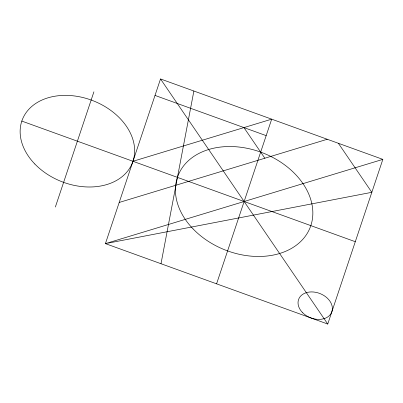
<?xml version="1.0" encoding="UTF-8"?>
<svg xmlns="http://www.w3.org/2000/svg" width="403" height="403" viewBox="0 0 403 403"><rect width="100%" height="100%" fill="white"/><g stroke="black" fill="none" stroke-linecap="round" stroke-linejoin="round"><path stroke-width="0.6" d="M160.999 263.728L193.873 91.023M55.347 207.051L93.919 91.788M160.525 78.958L105.42 243.624L327.745 324.042L382.85 159.376L160.525 78.958L327.745 324.042M216.582 283.833L271.687 119.167L132.97 161.291M119.197 202.457L327.266 139.272M382.85 159.376L105.42 243.624L371.828 192.312L338.384 143.292M155.014 95.425L266.176 135.635M21.807 121.081L355.3 241.709M243.946 127.595L264.847 158.228M34.829 164.011A59.125 43.383 21.5 0 0 131.846 164.177A59.125 43.383 21.5 0 0 65.498 95.375A59.125 43.383 21.5 0 0 34.829 164.011M193.057 228.889A70.953 52.058 21.5 0 0 309.484 229.085A70.953 52.058 21.5 0 0 229.861 146.526A70.953 52.058 21.5 0 0 193.057 228.889M302.436 312.506A17.737 13.017 21.5 0 0 331.543 312.557A17.737 13.017 21.5 0 0 311.635 291.913A17.737 13.017 21.5 0 0 302.436 312.506"/></g></svg>
